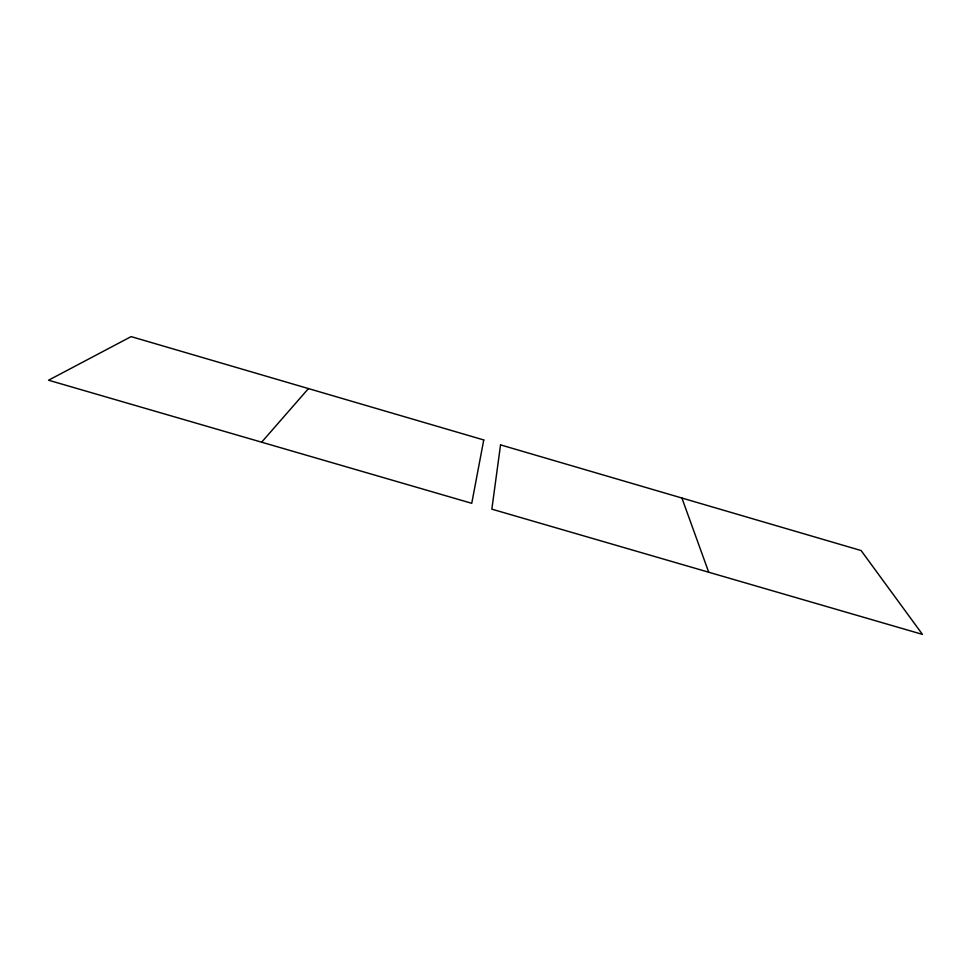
<?xml version="1.0" encoding="UTF-8"?>
<svg xmlns="http://www.w3.org/2000/svg" width="971" height="971" viewBox="0 0 971 971"><rect width="100%" height="100%" fill="white"/><g stroke="black" fill="none" stroke-linecap="round" stroke-linejoin="round"><path stroke-width="1.46" d="M261.636 442.193L308.462 388.582M681.909 498.038L708.709 572.222M500.538 444.876L491.848 509.156L922.45 634.391L861.107 550.545L500.538 444.876M483.752 439.96L471.748 503.306L48.55 380.219L131.121 336.609L483.752 439.96"/></g></svg>
